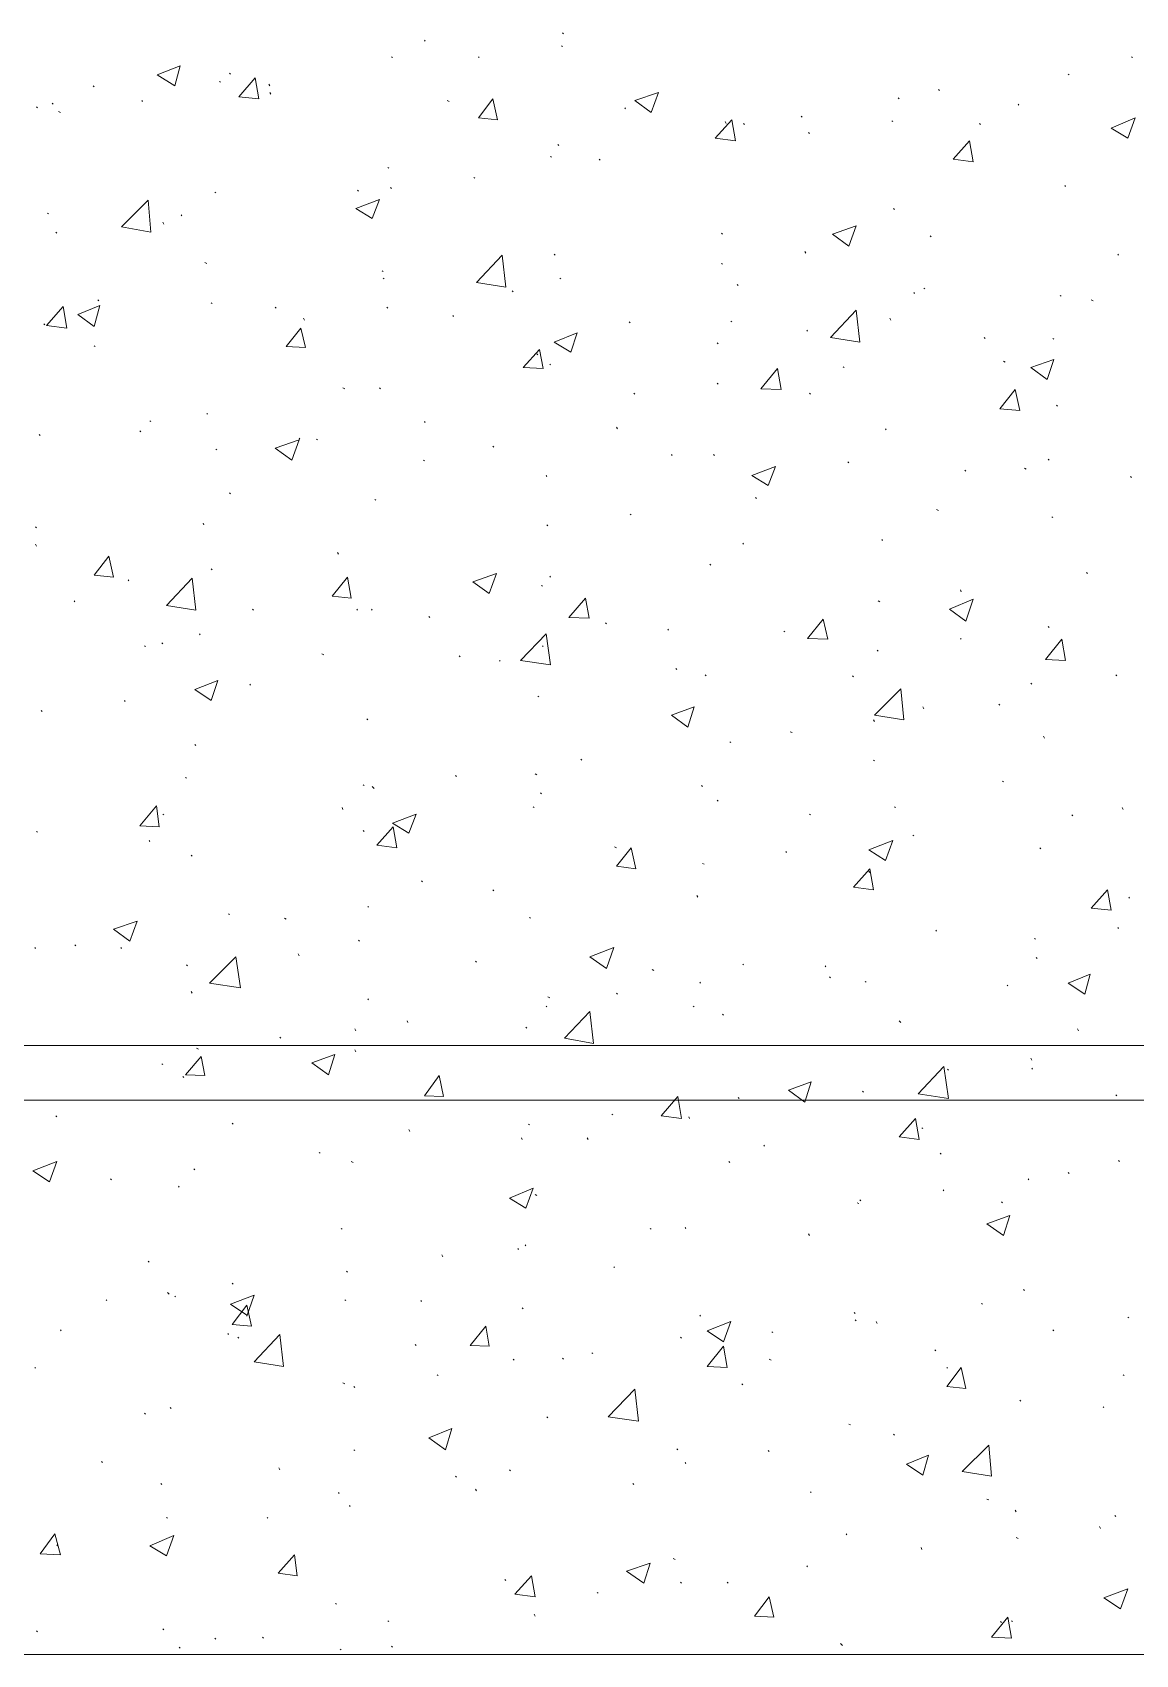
# Model space of a CAD drawing. Header units: millimetres. Extents: x 2928 to 3112, y 1220 to 1280.
# Drawn here: x 2943.122 to 2945.132, y 1240.79 to 1243.746 of the extents above; entities that cross this region are included whole.
import ezdxf

# ---------------------------------------------------------------- set-up
doc = ezdxf.new("R2010")
doc.units = ezdxf.units.MM

msp = doc.modelspace()

# ---------------------------------------------------------------- linework, layer by layer
at = {"color": 253, "linetype": 'Continuous', "lineweight": 5, "true_color": 0x9a9a9a}
for points in [[(2940.97965, 1262.56226), (2981.54689, 1262.56226), (2981.54689, 1240.79028), (2940.97965, 1240.79028)], [(2941.98633, 1261.55224), (2980.53854, 1261.55224), (2980.53854, 1241.8003), (2941.98633, 1241.8003)]]:
    msp.add_lwpolyline(points, close=True, dxfattribs=at)
for points in [[(2961.2116, 1241.9003), (2942.08633, 1241.9003), (2942.08633, 1247.74538), (2950.25144, 1247.74538), (2950.25144, 1256.61384), (2942.08633, 1256.61384), (2942.08633, 1261.45224), (2961.2116, 1261.45224), (2961.2116, 1249.1904)], [(2947.92975, 1241.8003), (2941.92799, 1241.8003), (2941.92799, 1241.8003)], [(2946.92306, 1240.79028), (2941.12465, 1240.79028), (2941.12465, 1240.79028)], [(2946.92306, 1240.79028), (2941.92799, 1240.79028), (2941.92799, 1240.79028)]]:
    msp.add_lwpolyline(points, dxfattribs=at)
at = {"color": 92, "linetype": 'Continuous', "lineweight": 13, "true_color": 0x00b800}
for points in [[(2944.08969, 1243.74366), (2944.08802, 1243.74532), (2944.08802, 1243.74532)], [(2943.83802, 1243.73032), (2943.83635, 1243.73199), (2943.83635, 1243.73199)], [(2944.08802, 1243.72032), (2944.08636, 1243.72199), (2944.08636, 1243.72199)], [(2943.34968, 1243.66866), (2943.39135, 1243.68532), (2943.39135, 1243.68532)], [(2943.38135, 1243.64866), (2943.39135, 1243.68532), (2943.39135, 1243.68532)], [(2943.77802, 1243.70032), (2943.77635, 1243.70199), (2943.77635, 1243.70199)], [(2943.93635, 1243.70032), (2943.93469, 1243.70199), (2943.93469, 1243.70199)], [(2945.12637, 1243.70032), (2945.1247, 1243.70199), (2945.1247, 1243.70199)], [(2943.34968, 1243.66866), (2943.38135, 1243.64866), (2943.38135, 1243.64866)], [(2943.46468, 1243.65532), (2943.46301, 1243.65699), (2943.46301, 1243.65699)], [(2943.48301, 1243.67032), (2943.48135, 1243.67199), (2943.48135, 1243.67199)], [(2943.49802, 1243.62866), (2943.52802, 1243.66366), (2943.52802, 1243.66366)], [(2943.53468, 1243.62532), (2943.52802, 1243.66366), (2943.52802, 1243.66366)], [(2945.01137, 1243.66866), (2945.0097, 1243.67032), (2945.0097, 1243.67032)], [(2943.23468, 1243.64699), (2943.23301, 1243.64866), (2943.23301, 1243.64866)], [(2943.49802, 1243.62866), (2943.53468, 1243.62532), (2943.53468, 1243.62532)], [(2943.55468, 1243.64866), (2943.55302, 1243.65199), (2943.55302, 1243.65199)], [(2943.55635, 1243.63366), (2943.55468, 1243.63699), (2943.55468, 1243.63699)], [(2944.21969, 1243.62199), (2944.26303, 1243.63699), (2944.26303, 1243.63699)], [(2944.24969, 1243.60032), (2944.26303, 1243.63699), (2944.26303, 1243.63699)], [(2944.70137, 1243.62532), (2944.6997, 1243.62699), (2944.6997, 1243.62699)], [(2944.7747, 1243.64032), (2944.77303, 1243.64199), (2944.77303, 1243.64199)], [(2943.13134, 1243.60865), (2943.12968, 1243.61032), (2943.12968, 1243.61032)], [(2943.15968, 1243.61532), (2943.15801, 1243.61699), (2943.15801, 1243.61699)], [(2943.17301, 1243.60032), (2943.16968, 1243.60199), (2943.16968, 1243.60199)], [(2943.32301, 1243.62032), (2943.32135, 1243.62199), (2943.32135, 1243.62199)], [(2943.88135, 1243.62032), (2943.87802, 1243.62199), (2943.87802, 1243.62199)], [(2943.93469, 1243.59032), (2943.96136, 1243.62532), (2943.96136, 1243.62532)], [(2943.96969, 1243.58699), (2943.96136, 1243.62532), (2943.96136, 1243.62532)], [(2944.20303, 1243.60699), (2944.20136, 1243.60865), (2944.20136, 1243.60865)], [(2944.21969, 1243.62199), (2944.24969, 1243.60032), (2944.24969, 1243.60032)], [(2944.9197, 1243.61365), (2944.91804, 1243.61532), (2944.91804, 1243.61532)], [(2943.93469, 1243.59032), (2943.96969, 1243.58699), (2943.96969, 1243.58699)], [(2944.36636, 1243.55365), (2944.39636, 1243.58699), (2944.39636, 1243.58699)], [(2944.38636, 1243.58032), (2944.38469, 1243.58365), (2944.38469, 1243.58365)], [(2944.40303, 1243.54865), (2944.39636, 1243.58699), (2944.39636, 1243.58699)], [(2944.41969, 1243.57865), (2944.41803, 1243.58032), (2944.41803, 1243.58032)], [(2944.5247, 1243.59199), (2944.52303, 1243.59365), (2944.52303, 1243.59365)], [(2944.6897, 1243.58365), (2944.68803, 1243.58532), (2944.68803, 1243.58532)], [(2944.8497, 1243.57865), (2944.84803, 1243.58032), (2944.84803, 1243.58032)], [(2945.08804, 1243.57199), (2945.13137, 1243.59032), (2945.13137, 1243.59032)], [(2945.08804, 1243.57199), (2945.11804, 1243.55365), (2945.11804, 1243.55365)], [(2945.11804, 1243.55365), (2945.13137, 1243.59032), (2945.13137, 1243.59032)], [(2944.08136, 1243.54032), (2944.07969, 1243.54199), (2944.07969, 1243.54199)], [(2944.36636, 1243.55365), (2944.40303, 1243.54865), (2944.40303, 1243.54865)], [(2944.53803, 1243.56199), (2944.53636, 1243.56365), (2944.53636, 1243.56365)], [(2944.7997, 1243.51532), (2944.8297, 1243.54865), (2944.8297, 1243.54865)], [(2944.83637, 1243.51032), (2944.8297, 1243.54865), (2944.8297, 1243.54865)], [(2944.06802, 1243.51865), (2944.06636, 1243.52032), (2944.06636, 1243.52032)], [(2944.15636, 1243.51365), (2944.15469, 1243.51532), (2944.15469, 1243.51532)], [(2944.7997, 1243.51532), (2944.83637, 1243.51032), (2944.83637, 1243.51032)], [(2943.77135, 1243.49865), (2943.76969, 1243.50032), (2943.76969, 1243.50032)], [(2943.92802, 1243.48032), (2943.92635, 1243.48199), (2943.92635, 1243.48199)], [(2943.45635, 1243.45365), (2943.45468, 1243.45532), (2943.45468, 1243.45532)], [(2943.71635, 1243.45699), (2943.71468, 1243.45865), (2943.71468, 1243.45865)], [(2943.77635, 1243.46199), (2943.77469, 1243.46365), (2943.77469, 1243.46365)], [(2945.0047, 1243.46532), (2945.00304, 1243.46699), (2945.00304, 1243.46699)], [(2943.28468, 1243.39198), (2943.33301, 1243.44032), (2943.33301, 1243.44032)], [(2943.33801, 1243.38198), (2943.33301, 1243.44032), (2943.33301, 1243.44032)], [(2943.71135, 1243.42532), (2943.75469, 1243.44199), (2943.75469, 1243.44199)], [(2943.71135, 1243.42532), (2943.74135, 1243.40699), (2943.74135, 1243.40699)], [(2943.74135, 1243.40699), (2943.75469, 1243.44199), (2943.75469, 1243.44199)], [(2944.69303, 1243.42365), (2944.69137, 1243.42532), (2944.69137, 1243.42532)], [(2943.15134, 1243.41532), (2943.14968, 1243.41699), (2943.14968, 1243.41699)], [(2943.28468, 1243.39198), (2943.33801, 1243.38198), (2943.33801, 1243.38198)], [(2943.36135, 1243.39699), (2943.35968, 1243.40032), (2943.35968, 1243.40032)], [(2943.39468, 1243.41199), (2943.39301, 1243.41365), (2943.39301, 1243.41365)], [(2944.5797, 1243.37865), (2944.62303, 1243.39365), (2944.62303, 1243.39365)], [(2944.6097, 1243.35698), (2944.62303, 1243.39365), (2944.62303, 1243.39365)], [(2943.16634, 1243.38032), (2943.16468, 1243.38198), (2943.16468, 1243.38198)], [(2944.37969, 1243.37865), (2944.37803, 1243.38032), (2944.37803, 1243.38032)], [(2944.5797, 1243.37865), (2944.6097, 1243.35698), (2944.6097, 1243.35698)], [(2944.7597, 1243.37365), (2944.75803, 1243.37532), (2944.75803, 1243.37532)], [(2943.93135, 1243.29032), (2943.97802, 1243.34032), (2943.97802, 1243.34032)], [(2943.98469, 1243.28198), (2943.97802, 1243.34032), (2943.97802, 1243.34032)], [(2944.07469, 1243.34032), (2944.07302, 1243.34198), (2944.07302, 1243.34198)], [(2944.53136, 1243.34365), (2944.5297, 1243.34698), (2944.5297, 1243.34698)], [(2945.10137, 1243.34032), (2945.0997, 1243.34198), (2945.0997, 1243.34198)], [(2943.43968, 1243.32532), (2943.43635, 1243.32698), (2943.43635, 1243.32698)], [(2943.76135, 1243.31032), (2943.75969, 1243.31198), (2943.75969, 1243.31198)], [(2944.37969, 1243.32365), (2944.37803, 1243.32532), (2944.37803, 1243.32532)], [(2943.76302, 1243.29698), (2943.76135, 1243.29865), (2943.76135, 1243.29865)], [(2943.93135, 1243.29032), (2943.98469, 1243.28198), (2943.98469, 1243.28198)], [(2943.99802, 1243.27365), (2943.99636, 1243.27532), (2943.99636, 1243.27532)], [(2944.08469, 1243.29698), (2944.08302, 1243.29865), (2944.08302, 1243.29865)], [(2944.40803, 1243.28532), (2944.40636, 1243.28698), (2944.40636, 1243.28698)], [(2944.7297, 1243.27032), (2944.72803, 1243.27198), (2944.72803, 1243.27198)], [(2944.74803, 1243.27865), (2944.74637, 1243.28032), (2944.74637, 1243.28032)], [(2943.14801, 1243.21198), (2943.17801, 1243.24698), (2943.17801, 1243.24698)], [(2943.18468, 1243.20698), (2943.17801, 1243.24698), (2943.17801, 1243.24698)], [(2943.20468, 1243.23198), (2943.24468, 1243.24865), (2943.24468, 1243.24865)], [(2943.23468, 1243.21032), (2943.24468, 1243.24865), (2943.24468, 1243.24865)], [(2943.24301, 1243.25698), (2943.24134, 1243.25865), (2943.24134, 1243.25865)], [(2943.44968, 1243.25198), (2943.44801, 1243.25365), (2943.44801, 1243.25365)], [(2943.56635, 1243.24365), (2943.56468, 1243.24532), (2943.56468, 1243.24532)], [(2943.76969, 1243.24365), (2943.76802, 1243.24532), (2943.76802, 1243.24532)], [(2944.99637, 1243.26532), (2944.9947, 1243.26698), (2944.9947, 1243.26698)], [(2945.0547, 1243.25698), (2945.05137, 1243.25865), (2945.05137, 1243.25865)], [(2943.14468, 1243.21365), (2943.14301, 1243.21532), (2943.14301, 1243.21532)], [(2943.14801, 1243.21198), (2943.18468, 1243.20698), (2943.18468, 1243.20698)], [(2943.20468, 1243.23198), (2943.23468, 1243.21032), (2943.23468, 1243.21032)], [(2943.61802, 1243.22198), (2943.61635, 1243.22532), (2943.61635, 1243.22532)], [(2943.88969, 1243.22865), (2943.88802, 1243.23032), (2943.88802, 1243.23032)], [(2944.21136, 1243.21698), (2944.20969, 1243.21865), (2944.20969, 1243.21865)], [(2944.39636, 1243.21865), (2944.39469, 1243.22032), (2944.39469, 1243.22032)], [(2944.57636, 1243.19032), (2944.62303, 1243.24032), (2944.62303, 1243.24032)], [(2944.6297, 1243.18198), (2944.62303, 1243.24032), (2944.62303, 1243.24032)], [(2944.68637, 1243.22198), (2944.6847, 1243.22532), (2944.6847, 1243.22532)], [(2943.58468, 1243.17365), (2943.61135, 1243.20698), (2943.61135, 1243.20698)], [(2943.61968, 1243.17198), (2943.61135, 1243.20698), (2943.61135, 1243.20698)], [(2944.07302, 1243.18198), (2944.11469, 1243.19865), (2944.11469, 1243.19865)], [(2944.10302, 1243.16365), (2944.11469, 1243.19865), (2944.11469, 1243.19865)], [(2944.5347, 1243.20198), (2944.53303, 1243.20365), (2944.53303, 1243.20365)], [(2944.57636, 1243.19032), (2944.6297, 1243.18198), (2944.6297, 1243.18198)], [(2944.85803, 1243.18865), (2944.85637, 1243.19032), (2944.85637, 1243.19032)], [(2944.98304, 1243.18698), (2944.98137, 1243.18865), (2944.98137, 1243.18865)], [(2943.23634, 1243.17365), (2943.23468, 1243.17532), (2943.23468, 1243.17532)], [(2943.58468, 1243.17365), (2943.61968, 1243.17198), (2943.61968, 1243.17198)], [(2944.01636, 1243.13531), (2944.04636, 1243.16865), (2944.04636, 1243.16865)], [(2944.04302, 1243.15865), (2944.04136, 1243.16031), (2944.04136, 1243.16031)], [(2944.05302, 1243.13365), (2944.04636, 1243.16865), (2944.04636, 1243.16865)], [(2944.07302, 1243.18198), (2944.10302, 1243.16365), (2944.10302, 1243.16365)], [(2944.37136, 1243.17865), (2944.36969, 1243.18032), (2944.36969, 1243.18032)], [(2944.01636, 1243.13531), (2944.05302, 1243.13365), (2944.05302, 1243.13365)], [(2944.06636, 1243.14031), (2944.06469, 1243.14198), (2944.06469, 1243.14198)], [(2944.4497, 1243.09698), (2944.4797, 1243.13365), (2944.4797, 1243.13365)], [(2944.48636, 1243.09531), (2944.4797, 1243.13365), (2944.4797, 1243.13365)], [(2944.60136, 1243.13531), (2944.5997, 1243.13698), (2944.5997, 1243.13698)], [(2944.8947, 1243.14531), (2944.89137, 1243.14698), (2944.89137, 1243.14698)], [(2944.94137, 1243.13531), (2944.98304, 1243.15031), (2944.98304, 1243.15031)], [(2944.94137, 1243.13531), (2944.97137, 1243.11365), (2944.97137, 1243.11365)], [(2944.97137, 1243.11365), (2944.98304, 1243.15031), (2944.98304, 1243.15031)], [(2943.69135, 1243.09698), (2943.68802, 1243.09865), (2943.68802, 1243.09865)], [(2943.75635, 1243.09698), (2943.75469, 1243.09865), (2943.75469, 1243.09865)], [(2944.37136, 1243.10531), (2944.36969, 1243.10698), (2944.36969, 1243.10698)], [(2944.4497, 1243.09698), (2944.48636, 1243.09531), (2944.48636, 1243.09531)], [(2944.8847, 1243.06031), (2944.91304, 1243.09531), (2944.91304, 1243.09531)], [(2944.92137, 1243.05698), (2944.91304, 1243.09531), (2944.91304, 1243.09531)], [(2944.21969, 1243.08698), (2944.21803, 1243.08865), (2944.21803, 1243.08865)], [(2944.5397, 1243.08698), (2944.53803, 1243.08865), (2944.53803, 1243.08865)], [(2944.9897, 1243.06531), (2944.98804, 1243.06698), (2944.98804, 1243.06698)], [(2943.33801, 1243.03698), (2943.33635, 1243.03865), (2943.33635, 1243.03865)], [(2943.44135, 1243.05031), (2943.43968, 1243.05198), (2943.43968, 1243.05198)], [(2943.83802, 1243.03531), (2943.83635, 1243.03698), (2943.83635, 1243.03698)], [(2944.8847, 1243.06031), (2944.92137, 1243.05698), (2944.92137, 1243.05698)], [(2943.13634, 1243.01198), (2943.13468, 1243.01365), (2943.13468, 1243.01365)], [(2943.31968, 1243.01865), (2943.31801, 1243.02031), (2943.31801, 1243.02031)], [(2943.60968, 1243.00531), (2943.60802, 1243.00698), (2943.60802, 1243.00698)], [(2943.64135, 1243.00365), (2943.63968, 1243.00531), (2943.63968, 1243.00531)], [(2944.18802, 1243.02365), (2944.18636, 1243.02698), (2944.18636, 1243.02698)], [(2944.67803, 1243.02198), (2944.67637, 1243.02365), (2944.67637, 1243.02365)], [(2943.45801, 1242.98531), (2943.45635, 1242.98698), (2943.45635, 1242.98698)], [(2943.56468, 1242.98865), (2943.60802, 1243.00365), (2943.60802, 1243.00365)], [(2943.56468, 1242.98865), (2943.59468, 1242.96698), (2943.59468, 1242.96698)], [(2943.59468, 1242.96698), (2943.60802, 1243.00365), (2943.60802, 1243.00365)], [(2943.96302, 1242.99031), (2943.96136, 1242.99198), (2943.96136, 1242.99198)], [(2944.28803, 1242.97531), (2944.28636, 1242.97698), (2944.28636, 1242.97698)], [(2944.36469, 1242.97531), (2944.36303, 1242.97698), (2944.36303, 1242.97698)], [(2943.83635, 1242.96531), (2943.83469, 1242.96698), (2943.83469, 1242.96698)], [(2944.43303, 1242.93865), (2944.47636, 1242.95531), (2944.47636, 1242.95531)], [(2944.46303, 1242.92031), (2944.47636, 1242.95531), (2944.47636, 1242.95531)], [(2944.6097, 1242.96198), (2944.60803, 1242.96365), (2944.60803, 1242.96365)], [(2944.82303, 1242.94698), (2944.82137, 1242.94865), (2944.82137, 1242.94865)], [(2944.93304, 1242.95031), (2944.9297, 1242.95198), (2944.9297, 1242.95198)], [(2944.9747, 1242.96698), (2944.97304, 1242.96865), (2944.97304, 1242.96865)], [(2944.05969, 1242.93698), (2944.05802, 1242.93865), (2944.05802, 1242.93865)], [(2944.43303, 1242.93865), (2944.46303, 1242.92031), (2944.46303, 1242.92031)], [(2945.1247, 1242.93531), (2945.12304, 1242.93698), (2945.12304, 1242.93698)], [(2943.48301, 1242.90531), (2943.48135, 1242.90698), (2943.48135, 1242.90698)], [(2943.74802, 1242.89364), (2943.74635, 1242.89531), (2943.74635, 1242.89531)], [(2944.44136, 1242.89698), (2944.4397, 1242.89864), (2944.4397, 1242.89864)], [(2944.21303, 1242.86698), (2944.21136, 1242.86864), (2944.21136, 1242.86864)], [(2944.77303, 1242.87531), (2944.7697, 1242.87698), (2944.7697, 1242.87698)], [(2944.98137, 1242.86198), (2944.9797, 1242.86364), (2944.9797, 1242.86364)], [(2943.12968, 1242.84364), (2943.12801, 1242.84531), (2943.12801, 1242.84531)], [(2943.43468, 1242.84864), (2943.43301, 1242.85198), (2943.43301, 1242.85198)], [(2944.06136, 1242.84698), (2944.05969, 1242.84864), (2944.05969, 1242.84864)], [(2943.12968, 1242.81031), (2943.12801, 1242.81364), (2943.12801, 1242.81364)], [(2943.67968, 1242.79531), (2943.67802, 1242.79864), (2943.67802, 1242.79864)], [(2944.41803, 1242.81364), (2944.41636, 1242.81531), (2944.41636, 1242.81531)], [(2944.67137, 1242.82031), (2944.6697, 1242.82198), (2944.6697, 1242.82198)], [(2943.23468, 1242.75698), (2943.26135, 1242.79198), (2943.26135, 1242.79198)], [(2943.26968, 1242.75364), (2943.26135, 1242.79198), (2943.26135, 1242.79198)], [(2943.44968, 1242.76698), (2943.44801, 1242.76864), (2943.44801, 1242.76864)], [(2944.35803, 1242.77531), (2944.35636, 1242.77698), (2944.35636, 1242.77698)], [(2943.23468, 1242.75698), (2943.26968, 1242.75364), (2943.26968, 1242.75364)], [(2943.29801, 1242.74698), (2943.29635, 1242.74864), (2943.29635, 1242.74864)], [(2943.36635, 1242.70198), (2943.41301, 1242.75198), (2943.41301, 1242.75198)], [(2943.41968, 1242.69364), (2943.41301, 1242.75198), (2943.41301, 1242.75198)], [(2943.66802, 1242.71864), (2943.69635, 1242.75364), (2943.69635, 1242.75364)], [(2943.70302, 1242.71531), (2943.69635, 1242.75364), (2943.69635, 1242.75364)], [(2943.92469, 1242.74531), (2943.96802, 1242.76031), (2943.96802, 1242.76031)], [(2943.92469, 1242.74531), (2943.95469, 1242.72364), (2943.95469, 1242.72364)], [(2943.95469, 1242.72364), (2943.96802, 1242.76031), (2943.96802, 1242.76031)], [(2944.06636, 1242.75364), (2944.06469, 1242.75531), (2944.06469, 1242.75531)], [(2945.0447, 1242.76031), (2945.04304, 1242.76198), (2945.04304, 1242.76198)], [(2943.19968, 1242.70864), (2943.19801, 1242.71031), (2943.19801, 1242.71031)], [(2943.66802, 1242.71864), (2943.70302, 1242.71531), (2943.70302, 1242.71531)], [(2944.05136, 1242.73698), (2944.04969, 1242.73864), (2944.04969, 1242.73864)], [(2944.09969, 1242.68031), (2944.12969, 1242.71531), (2944.12969, 1242.71531)], [(2944.13636, 1242.67864), (2944.12969, 1242.71531), (2944.12969, 1242.71531)], [(2944.66637, 1242.70864), (2944.66303, 1242.71031), (2944.66303, 1242.71031)], [(2944.79303, 1242.69531), (2944.83637, 1242.71364), (2944.83637, 1242.71364)], [(2944.8147, 1242.72698), (2944.81303, 1242.73031), (2944.81303, 1242.73031)], [(2944.82303, 1242.67364), (2944.83637, 1242.71364), (2944.83637, 1242.71364)], [(2943.36635, 1242.70198), (2943.41968, 1242.69364), (2943.41968, 1242.69364)], [(2943.52468, 1242.69364), (2943.52302, 1242.69531), (2943.52302, 1242.69531)], [(2943.71468, 1242.69364), (2943.71302, 1242.69531), (2943.71302, 1242.69531)], [(2943.74135, 1242.69364), (2943.73969, 1242.69531), (2943.73969, 1242.69531)], [(2943.84635, 1242.68031), (2943.84469, 1242.68197), (2943.84469, 1242.68197)], [(2944.09969, 1242.68031), (2944.13636, 1242.67864), (2944.13636, 1242.67864)], [(2944.79303, 1242.69531), (2944.82303, 1242.67364), (2944.82303, 1242.67364)], [(2943.42801, 1242.64864), (2943.42635, 1242.65031), (2943.42635, 1242.65031)], [(2944.01136, 1242.60197), (2944.05802, 1242.65031), (2944.05802, 1242.65031)], [(2944.06636, 1242.59364), (2944.05802, 1242.65031), (2944.05802, 1242.65031)], [(2944.16802, 1242.66864), (2944.16636, 1242.67031), (2944.16636, 1242.67031)], [(2944.28136, 1242.65697), (2944.27969, 1242.65864), (2944.27969, 1242.65864)], [(2944.49303, 1242.65364), (2944.49136, 1242.65531), (2944.49136, 1242.65531)], [(2944.5347, 1242.64197), (2944.56303, 1242.67697), (2944.56303, 1242.67697)], [(2944.57136, 1242.64031), (2944.56303, 1242.67697), (2944.56303, 1242.67697)], [(2944.9747, 1242.66197), (2944.97304, 1242.66364), (2944.97304, 1242.66364)], [(2943.32801, 1242.62697), (2943.32635, 1242.62864), (2943.32635, 1242.62864)], [(2943.35968, 1242.63197), (2943.35801, 1242.63364), (2943.35801, 1242.63364)], [(2944.05302, 1242.62697), (2944.05136, 1242.62864), (2944.05136, 1242.62864)], [(2944.5347, 1242.64197), (2944.57136, 1242.64031), (2944.57136, 1242.64031)], [(2944.8147, 1242.64031), (2944.81303, 1242.64197), (2944.81303, 1242.64197)], [(2944.96804, 1242.60364), (2944.99804, 1242.64031), (2944.99804, 1242.64031)], [(2945.0047, 1242.60197), (2944.99804, 1242.64031), (2944.99804, 1242.64031)], [(2943.65302, 1242.61197), (2943.64968, 1242.61364), (2943.64968, 1242.61364)], [(2943.90135, 1242.60864), (2943.89969, 1242.61031), (2943.89969, 1242.61031)], [(2943.97469, 1242.60031), (2943.97302, 1242.60197), (2943.97302, 1242.60197)], [(2944.01136, 1242.60197), (2944.06636, 1242.59364), (2944.06636, 1242.59364)], [(2944.66303, 1242.61864), (2944.66137, 1242.62031), (2944.66137, 1242.62031)], [(2944.96804, 1242.60364), (2945.0047, 1242.60197), (2945.0047, 1242.60197)], [(2943.41801, 1242.54864), (2943.45968, 1242.56531), (2943.45968, 1242.56531)], [(2943.44801, 1242.52864), (2943.45968, 1242.56531), (2943.45968, 1242.56531)], [(2944.29636, 1242.58531), (2944.29469, 1242.58697), (2944.29469, 1242.58697)], [(2944.34969, 1242.57364), (2944.34803, 1242.57531), (2944.34803, 1242.57531)], [(2944.61803, 1242.57197), (2944.61636, 1242.57364), (2944.61636, 1242.57364)], [(2945.09804, 1242.57364), (2945.09637, 1242.57531), (2945.09637, 1242.57531)], [(2943.41801, 1242.54864), (2943.44801, 1242.52864), (2943.44801, 1242.52864)], [(2943.51968, 1242.55697), (2943.51802, 1242.55864), (2943.51802, 1242.55864)], [(2944.04469, 1242.53531), (2944.04302, 1242.53697), (2944.04302, 1242.53697)], [(2944.65636, 1242.50197), (2944.7047, 1242.55031), (2944.7047, 1242.55031)], [(2944.7097, 1242.49364), (2944.7047, 1242.55031), (2944.7047, 1242.55031)], [(2944.94304, 1242.55864), (2944.94137, 1242.56031), (2944.94137, 1242.56031)], [(2943.13968, 1242.50864), (2943.13801, 1242.51031), (2943.13801, 1242.51031)], [(2943.29135, 1242.52697), (2943.28968, 1242.52864), (2943.28968, 1242.52864)], [(2944.28636, 1242.50197), (2944.32803, 1242.51697), (2944.32803, 1242.51697)], [(2944.31636, 1242.48031), (2944.32803, 1242.51697), (2944.32803, 1242.51697)], [(2944.74637, 1242.51364), (2944.7447, 1242.51697), (2944.7447, 1242.51697)], [(2944.8847, 1242.52031), (2944.88303, 1242.52197), (2944.88303, 1242.52197)], [(2943.73302, 1242.49364), (2943.73135, 1242.49531), (2943.73135, 1242.49531)], [(2944.28636, 1242.50197), (2944.31636, 1242.48031), (2944.31636, 1242.48031)], [(2944.65636, 1242.49031), (2944.6547, 1242.49364), (2944.6547, 1242.49364)], [(2944.65636, 1242.50197), (2944.7097, 1242.49364), (2944.7097, 1242.49364)], [(2943.41968, 1242.44697), (2943.41801, 1242.44864), (2943.41801, 1242.44864)], [(2944.39469, 1242.45197), (2944.39303, 1242.45364), (2944.39303, 1242.45364)], [(2944.50636, 1242.47031), (2944.50303, 1242.47197), (2944.50303, 1242.47197)], [(2944.96637, 1242.4603), (2944.9647, 1242.46364), (2944.9647, 1242.46364)], [(2944.12302, 1242.4203), (2944.12136, 1242.42197), (2944.12136, 1242.42197)], [(2944.65636, 1242.41864), (2944.6547, 1242.4203), (2944.6547, 1242.4203)], [(2943.40301, 1242.38697), (2943.40135, 1242.38864), (2943.40135, 1242.38864)], [(2943.89469, 1242.3903), (2943.89302, 1242.39197), (2943.89302, 1242.39197)], [(2944.04136, 1242.39364), (2944.03802, 1242.3953), (2944.03802, 1242.3953)], [(2943.72635, 1242.37364), (2943.72468, 1242.3753), (2943.72468, 1242.3753)], [(2943.74469, 1242.36864), (2943.74135, 1242.37197), (2943.74135, 1242.37197)], [(2944.04969, 1242.35864), (2944.04802, 1242.3603), (2944.04802, 1242.3603)], [(2944.34303, 1242.37197), (2944.34136, 1242.37364), (2944.34136, 1242.37364)], [(2944.89137, 1242.3803), (2944.8897, 1242.38197), (2944.8897, 1242.38197)], [(2943.31801, 1242.3003), (2943.34801, 1242.33697), (2943.34801, 1242.33697)], [(2943.35301, 1242.29864), (2943.34801, 1242.33697), (2943.34801, 1242.33697)], [(2943.68802, 1242.3303), (2943.68635, 1242.33364), (2943.68635, 1242.33364)], [(2944.03636, 1242.33364), (2944.03469, 1242.3353), (2944.03469, 1242.3353)], [(2944.37136, 1242.3453), (2944.36969, 1242.34697), (2944.36969, 1242.34697)], [(2944.6947, 1242.33364), (2944.69303, 1242.3353), (2944.69303, 1242.3353)], [(2945.1097, 1242.3303), (2945.10804, 1242.33364), (2945.10804, 1242.33364)], [(2943.31801, 1242.3003), (2943.35301, 1242.29864), (2943.35301, 1242.29864)], [(2943.36135, 1242.3203), (2943.35968, 1242.32197), (2943.35968, 1242.32197)], [(2943.74969, 1242.2653), (2943.77969, 1242.29864), (2943.77969, 1242.29864)], [(2943.77802, 1242.3053), (2943.82135, 1242.32197), (2943.82135, 1242.32197)], [(2943.77802, 1242.3053), (2943.80802, 1242.28697), (2943.80802, 1242.28697)], [(2943.78635, 1242.2603), (2943.77969, 1242.29864), (2943.77969, 1242.29864)], [(2943.80802, 1242.28697), (2943.82135, 1242.32197), (2943.82135, 1242.32197)], [(2944.5397, 1242.3203), (2944.53803, 1242.32197), (2944.53803, 1242.32197)], [(2945.01804, 1242.31864), (2945.01637, 1242.3203), (2945.01637, 1242.3203)], [(2943.13134, 1242.28864), (2943.12968, 1242.2903), (2943.12968, 1242.2903)], [(2943.33635, 1242.27197), (2943.33468, 1242.27364), (2943.33468, 1242.27364)], [(2943.72635, 1242.2903), (2943.72468, 1242.29197), (2943.72468, 1242.29197)], [(2944.64636, 1242.25697), (2944.6897, 1242.27364), (2944.6897, 1242.27364)], [(2944.67637, 1242.23697), (2944.6897, 1242.27364), (2944.6897, 1242.27364)], [(2944.72803, 1242.28197), (2944.72637, 1242.28364), (2944.72637, 1242.28364)], [(2943.41301, 1242.2453), (2943.41135, 1242.24697), (2943.41135, 1242.24697)], [(2943.74969, 1242.2653), (2943.78635, 1242.2603), (2943.78635, 1242.2603)], [(2944.18636, 1242.2603), (2944.18302, 1242.26197), (2944.18302, 1242.26197)], [(2944.18636, 1242.22697), (2944.21303, 1242.2603), (2944.21303, 1242.2603)], [(2944.22136, 1242.22197), (2944.21303, 1242.2603), (2944.21303, 1242.2603)], [(2944.49636, 1242.25197), (2944.4947, 1242.25364), (2944.4947, 1242.25364)], [(2944.64636, 1242.25697), (2944.67637, 1242.23697), (2944.67637, 1242.23697)], [(2944.9597, 1242.25864), (2944.95804, 1242.2603), (2944.95804, 1242.2603)], [(2944.18636, 1242.22697), (2944.22136, 1242.22197), (2944.22136, 1242.22197)], [(2944.34636, 1242.2303), (2944.34303, 1242.23197), (2944.34303, 1242.23197)], [(2944.61803, 1242.18863), (2944.64803, 1242.22197), (2944.64803, 1242.22197)], [(2944.64803, 1242.2153), (2944.64636, 1242.21697), (2944.64636, 1242.21697)], [(2944.6547, 1242.18363), (2944.64803, 1242.22197), (2944.64803, 1242.22197)], [(2943.83302, 1242.19863), (2943.83135, 1242.2003), (2943.83135, 1242.2003)], [(2943.96302, 1242.18197), (2943.96136, 1242.18363), (2943.96136, 1242.18363)], [(2944.61803, 1242.18863), (2944.6547, 1242.18363), (2944.6547, 1242.18363)], [(2945.05137, 1242.1503), (2945.08137, 1242.18363), (2945.08137, 1242.18363)], [(2945.08804, 1242.14697), (2945.08137, 1242.18363), (2945.08137, 1242.18363)], [(2943.73469, 1242.15197), (2943.73302, 1242.15363), (2943.73302, 1242.15363)], [(2944.33469, 1242.1703), (2944.33303, 1242.17363), (2944.33303, 1242.17363)], [(2945.05137, 1242.1503), (2945.08804, 1242.14697), (2945.08804, 1242.14697)], [(2945.12137, 1242.16863), (2945.1197, 1242.1703), (2945.1197, 1242.1703)], [(2943.26968, 1242.11197), (2943.31301, 1242.12697), (2943.31301, 1242.12697)], [(2943.29968, 1242.0903), (2943.31301, 1242.12697), (2943.31301, 1242.12697)], [(2943.48135, 1242.13863), (2943.47968, 1242.1403), (2943.47968, 1242.1403)], [(2943.58468, 1242.1303), (2943.58135, 1242.13197), (2943.58135, 1242.13197)], [(2944.02969, 1242.13197), (2944.02802, 1242.13363), (2944.02802, 1242.13363)], [(2943.26968, 1242.11197), (2943.29968, 1242.0903), (2943.29968, 1242.0903)], [(2943.71802, 1242.0903), (2943.71635, 1242.09197), (2943.71635, 1242.09197)], [(2944.7697, 1242.10863), (2944.76803, 1242.1103), (2944.76803, 1242.1103)], [(2944.9497, 1242.09363), (2944.94804, 1242.0953), (2944.94804, 1242.0953)], [(2945.10137, 1242.11363), (2945.0997, 1242.1153), (2945.0997, 1242.1153)], [(2943.12801, 1242.07697), (2943.12634, 1242.07863), (2943.12634, 1242.07863)], [(2943.20134, 1242.08197), (2943.19968, 1242.08363), (2943.19968, 1242.08363)], [(2943.28468, 1242.07697), (2943.28301, 1242.07863), (2943.28301, 1242.07863)], [(2943.44468, 1242.01363), (2943.49301, 1242.06197), (2943.49301, 1242.06197)], [(2943.50135, 1242.0053), (2943.49301, 1242.06197), (2943.49301, 1242.06197)], [(2943.60802, 1242.06363), (2943.60635, 1242.06697), (2943.60635, 1242.06697)], [(2944.13802, 1242.06197), (2944.18136, 1242.07863), (2944.18136, 1242.07863)], [(2944.13802, 1242.06197), (2944.16802, 1242.0403), (2944.16802, 1242.0403)], [(2944.16802, 1242.0403), (2944.18136, 1242.07863), (2944.18136, 1242.07863)], [(2944.95304, 1242.05863), (2944.95137, 1242.0603), (2944.95137, 1242.0603)], [(2943.40468, 1242.0453), (2943.40301, 1242.04697), (2943.40301, 1242.04697)], [(2943.93135, 1242.05197), (2943.92969, 1242.05363), (2943.92969, 1242.05363)], [(2944.25469, 1242.03697), (2944.25136, 1242.03863), (2944.25136, 1242.03863)], [(2944.41803, 1242.04697), (2944.41636, 1242.04863), (2944.41636, 1242.04863)], [(2944.56803, 1242.04363), (2944.56636, 1242.0453), (2944.56636, 1242.0453)], [(2945.0097, 1242.01363), (2945.0497, 1242.0303), (2945.0497, 1242.0303)], [(2945.0397, 1241.99363), (2945.0497, 1242.0303), (2945.0497, 1242.0303)], [(2943.44468, 1242.01363), (2943.50135, 1242.0053), (2943.50135, 1242.0053)], [(2944.33969, 1242.01363), (2944.33803, 1242.0153), (2944.33803, 1242.0153)], [(2944.57636, 1242.02363), (2944.5747, 1242.0253), (2944.5747, 1242.0253)], [(2944.64136, 1242.0153), (2944.6397, 1242.01697), (2944.6397, 1242.01697)], [(2944.8997, 1242.00863), (2944.89804, 1242.0103), (2944.89804, 1242.0103)], [(2945.0097, 1242.01363), (2945.0397, 1241.99363), (2945.0397, 1241.99363)], [(2943.41301, 1241.9953), (2943.41135, 1241.99863), (2943.41135, 1241.99863)], [(2943.73469, 1241.98363), (2943.73302, 1241.9853), (2943.73302, 1241.9853)], [(2944.05969, 1241.9703), (2944.05802, 1241.97196), (2944.05802, 1241.97196)], [(2944.06469, 1241.98696), (2944.06136, 1241.98863), (2944.06136, 1241.98863)], [(2944.18802, 1241.99363), (2944.18636, 1241.9953), (2944.18636, 1241.9953)], [(2944.32803, 1241.9703), (2944.32636, 1241.97196), (2944.32636, 1241.97196)], [(2943.80635, 1241.94196), (2943.80469, 1241.9453), (2943.80469, 1241.9453)], [(2944.09136, 1241.91363), (2944.13802, 1241.96196), (2944.13802, 1241.96196)], [(2944.14469, 1241.90363), (2944.13802, 1241.96196), (2944.13802, 1241.96196)], [(2944.38136, 1241.9553), (2944.37969, 1241.95696), (2944.37969, 1241.95696)], [(2944.7047, 1241.94196), (2944.70137, 1241.9453), (2944.70137, 1241.9453)], [(2943.57468, 1241.91363), (2943.57302, 1241.9153), (2943.57302, 1241.9153)], [(2943.71135, 1241.92696), (2943.70968, 1241.9303), (2943.70968, 1241.9303)], [(2944.02302, 1241.93196), (2944.02136, 1241.93363), (2944.02136, 1241.93363)], [(2944.09136, 1241.91363), (2944.14469, 1241.90363), (2944.14469, 1241.90363)], [(2945.02804, 1241.92696), (2945.02637, 1241.9303), (2945.02637, 1241.9303)], [(2943.42468, 1241.89363), (2943.42135, 1241.8953), (2943.42135, 1241.8953)], [(2943.63135, 1241.86863), (2943.67302, 1241.88363), (2943.67302, 1241.88363)], [(2943.66135, 1241.84696), (2943.67302, 1241.88363), (2943.67302, 1241.88363)], [(2943.71135, 1241.88863), (2943.70968, 1241.89196), (2943.70968, 1241.89196)], [(2943.35968, 1241.8653), (2943.35801, 1241.86696), (2943.35801, 1241.86696)], [(2943.40135, 1241.84696), (2943.42968, 1241.8803), (2943.42968, 1241.8803)], [(2943.43635, 1241.8453), (2943.42968, 1241.8803), (2943.42968, 1241.8803)], [(2943.63135, 1241.86863), (2943.66135, 1241.84696), (2943.66135, 1241.84696)], [(2944.73637, 1241.81196), (2944.78303, 1241.86196), (2944.78303, 1241.86196)], [(2944.79137, 1241.80363), (2944.78303, 1241.86196), (2944.78303, 1241.86196)], [(2944.79137, 1241.8553), (2944.7897, 1241.85696), (2944.7897, 1241.85696)], [(2944.94304, 1241.87363), (2944.94137, 1241.87696), (2944.94137, 1241.87696)], [(2944.9447, 1241.85696), (2944.94304, 1241.85863), (2944.94304, 1241.85863)], [(2943.39801, 1241.84196), (2943.39635, 1241.84363), (2943.39635, 1241.84363)], [(2943.40135, 1241.84696), (2943.43635, 1241.8453), (2943.43635, 1241.8453)], [(2943.83635, 1241.80863), (2943.86302, 1241.8453), (2943.86302, 1241.8453)], [(2943.87135, 1241.80696), (2943.86302, 1241.8453), (2943.86302, 1241.8453)], [(2944.4997, 1241.81863), (2944.54136, 1241.83363), (2944.54136, 1241.83363)], [(2944.5297, 1241.79696), (2944.54136, 1241.83363), (2944.54136, 1241.83363)], [(2943.83635, 1241.80863), (2943.87135, 1241.80696), (2943.87135, 1241.80696)], [(2944.26803, 1241.77196), (2944.29803, 1241.80696), (2944.29803, 1241.80696)], [(2944.30469, 1241.76696), (2944.29803, 1241.80696), (2944.29803, 1241.80696)], [(2944.40969, 1241.80363), (2944.40803, 1241.8053), (2944.40803, 1241.8053)], [(2944.4997, 1241.81863), (2944.5297, 1241.79696), (2944.5297, 1241.79696)], [(2944.63636, 1241.8153), (2944.6347, 1241.81696), (2944.6347, 1241.81696)], [(2944.73637, 1241.81196), (2944.79137, 1241.80363), (2944.79137, 1241.80363)], [(2945.09804, 1241.80863), (2945.09637, 1241.8103), (2945.09637, 1241.8103)], [(2943.16634, 1241.7703), (2943.16468, 1241.77196), (2943.16468, 1241.77196)], [(2944.17969, 1241.77363), (2944.17802, 1241.7753), (2944.17802, 1241.7753)], [(2944.26803, 1241.77196), (2944.30469, 1241.76696), (2944.30469, 1241.76696)], [(2944.31969, 1241.76696), (2944.31803, 1241.7703), (2944.31803, 1241.7703)], [(2944.70137, 1241.73363), (2944.73137, 1241.76696), (2944.73137, 1241.76696)], [(2944.73803, 1241.72863), (2944.73137, 1241.76696), (2944.73137, 1241.76696)], [(2943.48801, 1241.75696), (2943.48635, 1241.75863), (2943.48635, 1241.75863)], [(2943.80969, 1241.74363), (2943.80802, 1241.74696), (2943.80802, 1241.74696)], [(2944.02802, 1241.75529), (2944.02636, 1241.75696), (2944.02636, 1241.75696)], [(2944.7447, 1241.74863), (2944.74303, 1241.75029), (2944.74303, 1241.75029)], [(2943.64635, 1241.70363), (2943.64468, 1241.70529), (2943.64468, 1241.70529)], [(2944.01469, 1241.72863), (2944.01302, 1241.73196), (2944.01302, 1241.73196)], [(2944.13469, 1241.72863), (2944.13302, 1241.73196), (2944.13302, 1241.73196)], [(2944.45636, 1241.71696), (2944.4547, 1241.71863), (2944.4547, 1241.71863)], [(2944.70137, 1241.73363), (2944.73803, 1241.72863), (2944.73803, 1241.72863)], [(2943.12301, 1241.67196), (2943.16634, 1241.68863), (2943.16634, 1241.68863)], [(2943.15301, 1241.65196), (2943.16634, 1241.68863), (2943.16634, 1241.68863)], [(2943.41801, 1241.67363), (2943.41635, 1241.67529), (2943.41635, 1241.67529)], [(2943.70635, 1241.68696), (2943.70302, 1241.68863), (2943.70302, 1241.68863)], [(2944.39303, 1241.68696), (2944.39136, 1241.68863), (2944.39136, 1241.68863)], [(2944.77803, 1241.70196), (2944.77637, 1241.70363), (2944.77637, 1241.70363)], [(2945.10304, 1241.68863), (2945.10137, 1241.69029), (2945.10137, 1241.69029)], [(2943.12301, 1241.67196), (2943.15301, 1241.65196), (2943.15301, 1241.65196)], [(2943.26635, 1241.65529), (2943.26468, 1241.65696), (2943.26468, 1241.65696)], [(2944.93804, 1241.65529), (2944.93637, 1241.65696), (2944.93637, 1241.65696)], [(2945.01137, 1241.66696), (2945.0097, 1241.66863), (2945.0097, 1241.66863)], [(2943.38968, 1241.64196), (2943.38801, 1241.64363), (2943.38801, 1241.64363)], [(2943.99136, 1241.62196), (2944.03469, 1241.64029), (2944.03469, 1241.64029)], [(2943.99136, 1241.62196), (2944.02136, 1241.60363), (2944.02136, 1241.60363)], [(2944.02136, 1241.60363), (2944.03469, 1241.64029), (2944.03469, 1241.64029)], [(2944.04136, 1241.62696), (2944.03802, 1241.62863), (2944.03802, 1241.62863)], [(2944.63136, 1241.61696), (2944.6297, 1241.61863), (2944.6297, 1241.61863)], [(2944.78303, 1241.63529), (2944.78137, 1241.63696), (2944.78137, 1241.63696)], [(2944.62803, 1241.61196), (2944.6247, 1241.61363), (2944.6247, 1241.61363)], [(2944.86137, 1241.57529), (2944.90304, 1241.59029), (2944.90304, 1241.59029)], [(2944.8897, 1241.61363), (2944.88803, 1241.61529), (2944.88803, 1241.61529)], [(2944.89137, 1241.55363), (2944.90304, 1241.59029), (2944.90304, 1241.59029)], [(2943.68635, 1241.56529), (2943.68468, 1241.56696), (2943.68468, 1241.56696)], [(2944.24969, 1241.56529), (2944.24803, 1241.56696), (2944.24803, 1241.56696)], [(2944.31303, 1241.56696), (2944.31136, 1241.56863), (2944.31136, 1241.56863)], [(2944.53803, 1241.55363), (2944.53636, 1241.55696), (2944.53636, 1241.55696)], [(2944.86137, 1241.57529), (2944.89137, 1241.55363), (2944.89137, 1241.55363)], [(2944.00802, 1241.52863), (2944.00636, 1241.53029), (2944.00636, 1241.53029)], [(2944.02136, 1241.53529), (2944.01969, 1241.53696), (2944.01969, 1241.53696)], [(2943.33468, 1241.50529), (2943.33301, 1241.50696), (2943.33301, 1241.50696)], [(2943.86969, 1241.51529), (2943.86802, 1241.51862), (2943.86802, 1241.51862)], [(2943.69635, 1241.48696), (2943.69468, 1241.48862), (2943.69468, 1241.48862)], [(2944.18302, 1241.49529), (2944.18136, 1241.49696), (2944.18136, 1241.49696)], [(2943.37135, 1241.44696), (2943.36801, 1241.45029), (2943.36801, 1241.45029)], [(2943.38301, 1241.44196), (2943.38135, 1241.44362), (2943.38135, 1241.44362)], [(2943.48301, 1241.42862), (2943.52635, 1241.44529), (2943.52635, 1241.44529)], [(2943.48801, 1241.46529), (2943.48635, 1241.46696), (2943.48635, 1241.46696)], [(2943.51302, 1241.40696), (2943.52635, 1241.44529), (2943.52635, 1241.44529)], [(2944.9297, 1241.45362), (2944.92804, 1241.45529), (2944.92804, 1241.45529)], [(2943.25801, 1241.43529), (2943.25634, 1241.43696), (2943.25634, 1241.43696)], [(2943.48301, 1241.42862), (2943.51302, 1241.40862), (2943.51302, 1241.40862)], [(2943.48635, 1241.39196), (2943.51302, 1241.42696), (2943.51302, 1241.42696)], [(2943.52135, 1241.38862), (2943.51302, 1241.42696), (2943.51302, 1241.42696)], [(2943.69302, 1241.43529), (2943.69135, 1241.43696), (2943.69135, 1241.43696)], [(2943.83135, 1241.43362), (2943.82969, 1241.43529), (2943.82969, 1241.43529)], [(2944.01636, 1241.42029), (2944.01469, 1241.42196), (2944.01469, 1241.42196)], [(2944.33969, 1241.40696), (2944.33803, 1241.40862), (2944.33803, 1241.40862)], [(2944.62136, 1241.41196), (2944.6197, 1241.41362), (2944.6197, 1241.41362)], [(2944.85303, 1241.42862), (2944.85137, 1241.43029), (2944.85137, 1241.43029)], [(2943.17468, 1241.38029), (2943.17301, 1241.38196), (2943.17301, 1241.38196)], [(2943.48635, 1241.39196), (2943.52135, 1241.38862), (2943.52135, 1241.38862)], [(2943.91969, 1241.35362), (2943.94802, 1241.38862), (2943.94802, 1241.38862)], [(2943.95469, 1241.35196), (2943.94802, 1241.38862), (2943.94802, 1241.38862)], [(2944.35136, 1241.38029), (2944.39469, 1241.39696), (2944.39469, 1241.39696)], [(2944.35136, 1241.38029), (2944.38136, 1241.36029), (2944.38136, 1241.36029)], [(2944.38136, 1241.36029), (2944.39469, 1241.39696), (2944.39469, 1241.39696)], [(2944.62303, 1241.39862), (2944.62136, 1241.40029), (2944.62136, 1241.40029)], [(2944.66137, 1241.39362), (2944.6597, 1241.39696), (2944.6597, 1241.39696)], [(2944.98304, 1241.38029), (2944.98137, 1241.38196), (2944.98137, 1241.38196)], [(2945.1197, 1241.40362), (2945.11804, 1241.40529), (2945.11804, 1241.40529)], [(2943.47968, 1241.37362), (2943.47801, 1241.37529), (2943.47801, 1241.37529)], [(2943.49802, 1241.36696), (2943.49635, 1241.36862), (2943.49635, 1241.36862)], [(2943.52635, 1241.32362), (2943.57302, 1241.37362), (2943.57302, 1241.37362)], [(2943.57968, 1241.31529), (2943.57302, 1241.37362), (2943.57302, 1241.37362)], [(2943.82135, 1241.35362), (2943.81969, 1241.35529), (2943.81969, 1241.35529)], [(2943.91969, 1241.35362), (2943.95469, 1241.35196), (2943.95469, 1241.35196)], [(2944.30469, 1241.36696), (2944.30303, 1241.36862), (2944.30303, 1241.36862)], [(2944.35136, 1241.31529), (2944.38136, 1241.35196), (2944.38136, 1241.35196)], [(2944.38803, 1241.31362), (2944.38136, 1241.35196), (2944.38136, 1241.35196)], [(2944.47136, 1241.37696), (2944.4697, 1241.37862), (2944.4697, 1241.37862)], [(2943.52635, 1241.32362), (2943.57968, 1241.31529), (2943.57968, 1241.31529)], [(2943.99969, 1241.32696), (2943.99802, 1241.32862), (2943.99802, 1241.32862)], [(2944.08969, 1241.32862), (2944.08802, 1241.33029), (2944.08802, 1241.33029)], [(2944.14302, 1241.33862), (2944.14136, 1241.34029), (2944.14136, 1241.34029)], [(2944.46803, 1241.32696), (2944.4647, 1241.32862), (2944.4647, 1241.32862)], [(2944.76803, 1241.34362), (2944.76637, 1241.34529), (2944.76637, 1241.34529)], [(2943.12801, 1241.31196), (2943.12634, 1241.31362), (2943.12634, 1241.31362)], [(2943.86135, 1241.29862), (2943.85969, 1241.30029), (2943.85969, 1241.30029)], [(2944.35136, 1241.31529), (2944.38803, 1241.31362), (2944.38803, 1241.31362)], [(2944.78803, 1241.27862), (2944.8147, 1241.31362), (2944.8147, 1241.31362)], [(2944.7897, 1241.31196), (2944.78803, 1241.31362), (2944.78803, 1241.31362)], [(2944.82303, 1241.27529), (2944.8147, 1241.31362), (2944.8147, 1241.31362)], [(2945.11137, 1241.29862), (2945.1097, 1241.30029), (2945.1097, 1241.30029)], [(2943.69135, 1241.28362), (2943.68802, 1241.28529), (2943.68802, 1241.28529)], [(2943.70968, 1241.27695), (2943.70802, 1241.27862), (2943.70802, 1241.27862)], [(2944.17136, 1241.22362), (2944.21969, 1241.27362), (2944.21969, 1241.27362)], [(2944.22636, 1241.21529), (2944.21969, 1241.27362), (2944.21969, 1241.27362)], [(2944.41636, 1241.28195), (2944.41469, 1241.28362), (2944.41469, 1241.28362)], [(2944.78803, 1241.27862), (2944.82303, 1241.27529), (2944.82303, 1241.27529)], [(2943.37468, 1241.23862), (2943.37301, 1241.24029), (2943.37301, 1241.24029)], [(2944.92304, 1241.25195), (2944.92137, 1241.25362), (2944.92137, 1241.25362)], [(2945.0747, 1241.24029), (2945.07304, 1241.24195), (2945.07304, 1241.24195)], [(2943.32801, 1241.22862), (2943.32635, 1241.23029), (2943.32635, 1241.23029)], [(2943.84469, 1241.18529), (2943.88635, 1241.20195), (2943.88635, 1241.20195)], [(2943.87469, 1241.16362), (2943.88635, 1241.20195), (2943.88635, 1241.20195)], [(2944.06136, 1241.22195), (2944.05969, 1241.22362), (2944.05969, 1241.22362)], [(2944.17136, 1241.22362), (2944.22636, 1241.21529), (2944.22636, 1241.21529)], [(2944.61303, 1241.20862), (2944.6097, 1241.21029), (2944.6097, 1241.21029)], [(2943.84469, 1241.18529), (2943.87469, 1241.16362), (2943.87469, 1241.16362)], [(2944.69303, 1241.19029), (2944.69137, 1241.19195), (2944.69137, 1241.19195)], [(2943.70968, 1241.16195), (2943.70802, 1241.16362), (2943.70802, 1241.16362)], [(2944.29803, 1241.16362), (2944.29636, 1241.16529), (2944.29636, 1241.16529)], [(2944.4647, 1241.16029), (2944.46303, 1241.16195), (2944.46303, 1241.16195)], [(2944.7147, 1241.13695), (2944.7547, 1241.15362), (2944.7547, 1241.15362)], [(2944.7447, 1241.11695), (2944.7547, 1241.15362), (2944.7547, 1241.15362)], [(2944.81637, 1241.12362), (2944.8647, 1241.17195), (2944.8647, 1241.17195)], [(2944.8697, 1241.11529), (2944.8647, 1241.17195), (2944.8647, 1241.17195)], [(2943.24968, 1241.14029), (2943.24801, 1241.14195), (2943.24801, 1241.14195)], [(2943.57302, 1241.12695), (2943.57135, 1241.13029), (2943.57135, 1241.13029)], [(2943.89469, 1241.11362), (2943.89302, 1241.11529), (2943.89302, 1241.11529)], [(2943.99302, 1241.12529), (2943.99136, 1241.12695), (2943.99136, 1241.12695)], [(2944.31303, 1241.13862), (2944.31136, 1241.14029), (2944.31136, 1241.14029)], [(2944.7147, 1241.13695), (2944.7447, 1241.11695), (2944.7447, 1241.11695)], [(2944.81637, 1241.12362), (2944.8697, 1241.11529), (2944.8697, 1241.11529)], [(2943.35801, 1241.10029), (2943.35635, 1241.10195), (2943.35635, 1241.10195)], [(2943.68135, 1241.08362), (2943.67968, 1241.08529), (2943.67968, 1241.08529)], [(2943.93135, 1241.08862), (2943.92969, 1241.09195), (2943.92969, 1241.09195)], [(2944.21803, 1241.10029), (2944.21636, 1241.10195), (2944.21636, 1241.10195)], [(2944.54136, 1241.08529), (2944.5397, 1241.08695), (2944.5397, 1241.08695)], [(2943.70135, 1241.06028), (2943.69968, 1241.06195), (2943.69968, 1241.06195)], [(2944.8647, 1241.07195), (2944.86137, 1241.07362), (2944.86137, 1241.07362)], [(2943.36801, 1241.03862), (2943.36635, 1241.04028), (2943.36635, 1241.04028)], [(2943.55135, 1241.03862), (2943.54968, 1241.04028), (2943.54968, 1241.04028)], [(2944.9147, 1241.05028), (2944.91304, 1241.05362), (2944.91304, 1241.05362)], [(2945.09637, 1241.04195), (2945.0947, 1241.04362), (2945.0947, 1241.04362)], [(2943.13634, 1240.97362), (2943.16301, 1241.01028), (2943.16301, 1241.01028)], [(2943.17301, 1240.97195), (2943.16301, 1241.01028), (2943.16301, 1241.01028)], [(2943.33635, 1240.98862), (2943.37968, 1241.00695), (2943.37968, 1241.00695)], [(2943.36635, 1240.97028), (2943.37968, 1241.00695), (2943.37968, 1241.00695)], [(2944.60636, 1241.00862), (2944.6047, 1241.01028), (2944.6047, 1241.01028)], [(2944.91804, 1241.00195), (2944.9147, 1241.00362), (2944.9147, 1241.00362)], [(2945.06804, 1241.02028), (2945.06637, 1241.02362), (2945.06637, 1241.02362)], [(2943.13634, 1240.97362), (2943.17301, 1240.97195), (2943.17301, 1240.97195)], [(2943.16801, 1240.98862), (2943.16634, 1240.99028), (2943.16634, 1240.99028)], [(2943.33635, 1240.98862), (2943.36635, 1240.97028), (2943.36635, 1240.97028)], [(2943.56968, 1240.93862), (2943.59968, 1240.97195), (2943.59968, 1240.97195)], [(2943.60468, 1240.93362), (2943.59968, 1240.97195), (2943.59968, 1240.97195)], [(2944.29303, 1240.96362), (2944.28969, 1240.96528), (2944.28969, 1240.96528)], [(2944.74303, 1240.98195), (2944.74137, 1240.98528), (2944.74137, 1240.98528)], [(2943.56968, 1240.93862), (2943.60468, 1240.93362), (2943.60468, 1240.93362)], [(2944.20469, 1240.94195), (2944.24803, 1240.95695), (2944.24803, 1240.95695)], [(2944.20469, 1240.94195), (2944.23636, 1240.92028), (2944.23636, 1240.92028)], [(2944.23636, 1240.92028), (2944.24803, 1240.95695), (2944.24803, 1240.95695)], [(2944.5347, 1240.95028), (2944.53303, 1240.95195), (2944.53303, 1240.95195)], [(2943.98469, 1240.92528), (2943.98302, 1240.92695), (2943.98302, 1240.92695)], [(2944.00136, 1240.90028), (2944.03136, 1240.93362), (2944.03136, 1240.93362)], [(2944.03802, 1240.89528), (2944.03136, 1240.93362), (2944.03136, 1240.93362)], [(2944.30469, 1240.92028), (2944.30303, 1240.92195), (2944.30303, 1240.92195)], [(2944.38969, 1240.92028), (2944.38803, 1240.92195), (2944.38803, 1240.92195)], [(2945.0747, 1240.89362), (2945.11804, 1240.91028), (2945.11804, 1240.91028)], [(2945.1047, 1240.87362), (2945.11804, 1240.91028), (2945.11804, 1240.91028)], [(2943.67635, 1240.88195), (2943.67468, 1240.88362), (2943.67468, 1240.88362)], [(2944.00136, 1240.90028), (2944.03802, 1240.89528), (2944.03802, 1240.89528)], [(2944.15302, 1240.90195), (2944.15136, 1240.90362), (2944.15136, 1240.90362)], [(2944.43803, 1240.86028), (2944.4647, 1240.89528), (2944.4647, 1240.89528)], [(2944.47303, 1240.85862), (2944.4647, 1240.89528), (2944.4647, 1240.89528)], [(2945.0747, 1240.89362), (2945.1047, 1240.87362), (2945.1047, 1240.87362)], [(2943.77135, 1240.85028), (2943.76969, 1240.85195), (2943.76969, 1240.85195)], [(2944.03802, 1240.86028), (2944.03636, 1240.86362), (2944.03636, 1240.86362)], [(2944.43803, 1240.86028), (2944.47303, 1240.85862), (2944.47303, 1240.85862)], [(2944.8697, 1240.82195), (2944.8997, 1240.85862), (2944.8997, 1240.85862)], [(2944.88803, 1240.84862), (2944.88637, 1240.85028), (2944.88637, 1240.85028)], [(2944.90637, 1240.82028), (2944.8997, 1240.85862), (2944.8997, 1240.85862)], [(2944.90804, 1240.85028), (2944.90637, 1240.85195), (2944.90637, 1240.85195)], [(2943.13134, 1240.83195), (2943.12968, 1240.83362), (2943.12968, 1240.83362)], [(2943.36135, 1240.83528), (2943.35968, 1240.83695), (2943.35968, 1240.83695)], [(2943.45635, 1240.81861), (2943.45468, 1240.82028), (2943.45468, 1240.82028)], [(2943.54302, 1240.82028), (2943.54135, 1240.82195), (2943.54135, 1240.82195)], [(2944.8697, 1240.82195), (2944.90637, 1240.82028), (2944.90637, 1240.82028)], [(2943.39135, 1240.80195), (2943.38968, 1240.80361), (2943.38968, 1240.80361)], [(2943.68468, 1240.79861), (2943.68302, 1240.80028), (2943.68302, 1240.80028)], [(2943.77802, 1240.80361), (2943.77635, 1240.80528), (2943.77635, 1240.80528)], [(2944.59803, 1240.80695), (2944.5947, 1240.81028), (2944.5947, 1240.81028)]]:
    msp.add_lwpolyline(points, dxfattribs=at)

doc.saveas('drawing.dxf')
